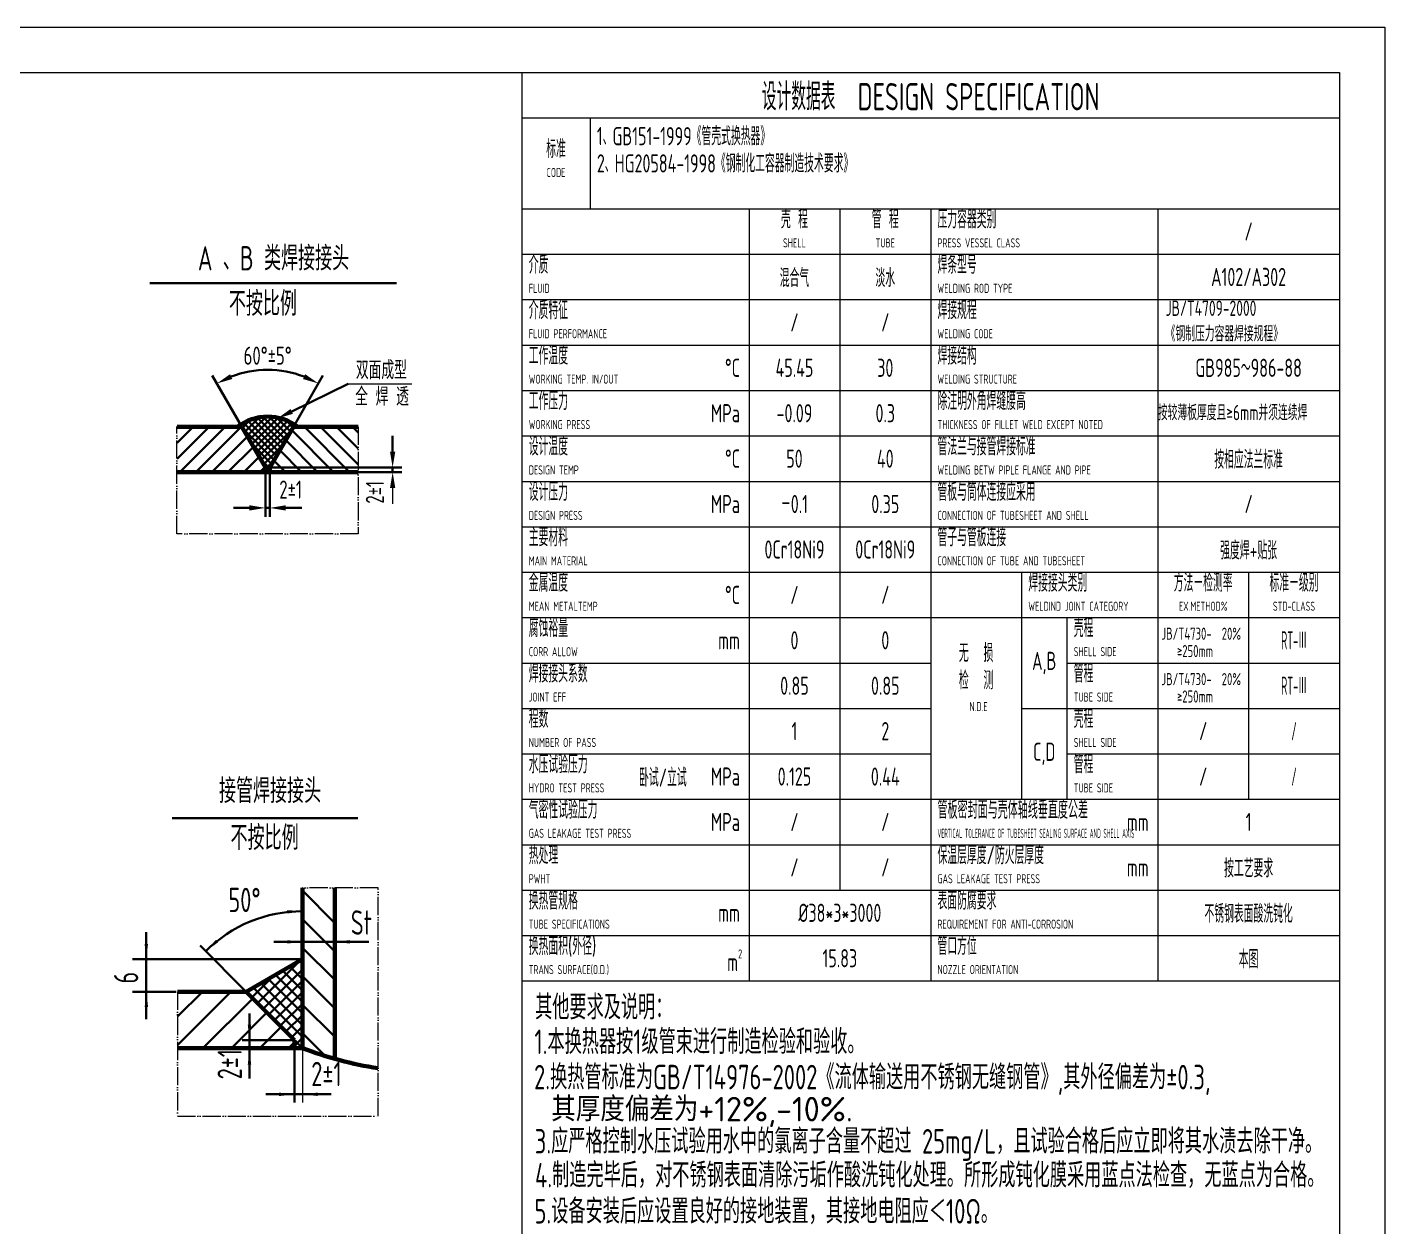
# Model space of a CAD drawing. Header units: millimetres. Extents: x 53 to 3617, y -1523 to 3523.
# Drawn here: x 1824 to 3617, y 1938 to 3523 of the extents above; entities that cross this region are included whole.
import ezdxf
from ezdxf.enums import TextEntityAlignment as Align

# ---------------------------------------------------------------- set-up
doc = ezdxf.new("R2010")
doc.units = ezdxf.units.MM
doc.linetypes.add('ACAD_ISO05W100', pattern=[33, 24, -3, 0, -3, 0, -3])
for name, color, linetype, lineweight in [('A 粗实线', 1, 'Continuous', 60), ('B 细实线', 7, 'Continuous', 30), ('双点划线', 5, 'ACAD_ISO05W100', 18), ('标注', 7, 'Continuous', 18), ('细实线', 7, 'Continuous', 18)]:
    doc.layers.add(name, color=color, linetype=linetype, lineweight=lineweight)
doc.styles.add('HGCAD', font='gbenor.shx', dxfattribs={"width": 0.75, "bigfont": 'gbcbig.shx'})
doc.styles.add('HZTXT', font='Tssdeng.shx', dxfattribs={"bigfont": 'hztxt.shx'})
doc.styles.add('TXT', font='Tssdeng.shx', dxfattribs={"bigfont": 'hztxt.shx'})

# ---------------------------------------------------------------- blocks, each defined once
blk = doc.blocks.new('HGCAD#HGTFTK~A1Z~HGCAD图框')
at = {"layer": '细实线', "color": 7}
blk.add_lwpolyline([(10, -10), (-584, -10), (-584, 831), (10, 831)], close=True, dxfattribs=at)
at = {"layer": '细实线', "color": 2}
blk.add_lwpolyline([(0, 0), (-559, 0), (-559, 821), (0, 821)], close=True, dxfattribs=at)
blk = doc.blocks.new('HGCAD设计数据表-换热器')
at = {"color": 4, "linetype": 'Continuous'}
for p, q in [((-180, 0), (-180, -200)), ((-180, -10), (0, -10)), ((-180, -30), (0, -30)), ((-90, -30), (-90, -200)), ((-180, -200), (0, -200))]:
    blk.add_line(p, q, dxfattribs=at)
at = {"color": 7, "linetype": 'Continuous'}
for p, q in [((-165, -10), (-165, -30)), ((-130, -30), (-130, -200)), ((-110, -30), (-110, -180)), ((-40, -30), (-40, -200)), ((-180, -40), (0, -40)), ((-180, -50), (0, -50)), ((-180, -60), (0, -60)), ((-180, -70), (0, -70)), ((-180, -80), (0, -80)), ((-180, -90), (0, -90)), ((-180, -100), (0, -100)), ((-180, -110), (0, -110)), ((-70, -110), (-70, -160)), ((-20, -110), (-20, -160)), ((-180, -120), (0, -120)), ((-70, -120), (0, -120)), ((-60, -120), (-60, -160)), ((-180, -130), (-90, -130)), ((-60, -130), (0, -130)), ((-180, -140), (-90, -140)), ((-70, -140), (0, -140)), ((-180, -150), (-90, -150)), ((-180, -150), (-90, -150)), ((-60, -150), (0, -150)), ((-180, -160), (-90, -160)), ((-180, -160), (0, -160)), ((-180, -170), (0, -170)), ((-180, -180), (0, -180)), ((-180, -190), (0, -190))]:
    blk.add_line(p, q, dxfattribs=at)
at = {"color": 7, "linetype": 'Continuous', "style": 'HGCAD', "width": 0.75}
for s, height, p in [('设计数据表  DESIGN SPECIFICATION', 6, (-90, -5)), ('A,B', 4, (-65, -130)), ('C,D', 4, (-65, -150))]:
    blk.add_text(s, height=height, dxfattribs=at).set_placement(p, align=Align.MIDDLE)
for s, p in [('标准', (-172.5, -20)), ('方法－检测率', (-30, -115.5)), ('标准－级别', (-10, -115.5)), ('无  损', (-80, -131)), ('检  测', (-80, -137))]:
    blk.add_text(s, height=4, dxfattribs=at).set_placement(p, align=Align.BOTTOM_CENTER)
for s, p in [('CODE', (-172.5, -21)), ('EX.METHOD%%%', (-30, -116.5)), ('STD-CLASS', (-10, -116.5)), ('N.D.E', (-79.46, -138.6))]:
    blk.add_text(s, height=2, dxfattribs=at).set_placement(p, align=Align.TOP_CENTER)
at = {"color": 7, "linetype": 'Continuous', "style": 'HGCAD'}
for s, width, p in [('压力容器类别', 0.75, (-88.5, -35.5)), ('介质', 0.75, (-178.5, -45.5)), ('焊条型号', 0.75, (-88.5, -45.5)), ('介质特征', 0.75, (-178.5, -55.5)), ('焊接规程', 0.75, (-88.5, -55.5)), ('工作温度', 0.75, (-178.5, -65.5)), ('焊接结构', 0.75, (-88.5, -65.5)), ('工作压力', 0.75, (-178.5, -75.5)), ('除注明外角焊缝腰高', 0.75, (-88.5, -75.5)), ('设计温度', 0.75, (-178.5, -85.5)), ('管法兰与接管焊接标准', 0.75, (-88.5, -85.5)), ('设计压力', 0.75, (-178.5, -95.5)), ('管板与筒体连接应采用', 0.75, (-88.5, -95.5)), ('主要材料', 0.75, (-178.5, -105.5)), ('管子与管板连接', 0.75, (-88.5, -105.5)), ('金属温度', 0.75, (-178.5, -115.5)), ('焊接接头类别', 0.75, (-68.5, -115.5)), ('腐蚀裕量', 0.75, (-178.5, -125.5)), ('壳程', 0.75, (-58.5, -125.5)), ('焊接接头系数', 0.75, (-178.5, -135.5)), ('管程', 0.75, (-58.5, -135.5)), ('程数', 0.75, (-178.5, -145.5)), ('壳程', 0.75, (-58.5, -145.5)), ('水压试验压力', 0.75, (-178.5, -155.5)), ('管程', 0.75, (-58.5, -155.5)), ('气密性试验压力', 0.75, (-178.5, -165.5)), ('管板密封面与壳体轴线垂直度公差', 0.65, (-88.5, -165.5)), ('热处理', 0.75, (-178.5, -175.5)), ('保温层厚度/防火层厚度', 0.75, (-88.5, -175.5)), ('换热管规格', 0.75, (-178.5, -185.5)), ('表面防腐要求', 0.75, (-88.5, -185.5)), ('换热面积(外径)', 0.75, (-178.5, -195.5)), ('管口方位', 0.75, (-88.5, -195.5))]:
    blk.add_text(s, height=4, dxfattribs=dict(at, width=width)).set_placement(p, align=Align.BOTTOM_LEFT)
for s, width, p in [('PRESS VESSEL CLASS', 0.75, (-88.5, -36.5)), ('FLUID', 0.75, (-178.5, -46.5)), ('WELDING ROD TYPE', 0.75, (-88.5, -46.5)), ('FLUID PERFORMANCE', 0.75, (-178.5, -56.5)), ('WELDING CODE', 0.75, (-88.5, -56.5)), ('WORKING TEMP. IN/OUT', 0.75, (-178.5, -66.5)), ('WELDING STRUCTURE', 0.75, (-88.5, -66.5)), ('WORKING PRESS', 0.75, (-178.5, -76.5)), ('THICKNESS OF FILLET WELD EXCEPT NOTED', 0.75, (-88.5, -76.5)), ('DESIGN TEMP', 0.75, (-178.5, -86.5)), ('WELDING BETW PIPLE FLANGE AND PIPE', 0.75, (-88.5, -86.5)), ('DESIGN PRESS', 0.75, (-178.5, -96.5)), ('CONNECTION OF TUBESHEET AND SHELL', 0.75, (-88.5, -96.5)), ('MAIN MATERIAL', 0.75, (-178.5, -106.5)), ('CONNECTION OF TUBE AND TUBESHEET', 0.75, (-88.5, -106.5)), ('MEAN METALTEMP ', 0.75, (-178.5, -116.5)), ('WELDIND JOINT CATEGORY', 0.75, (-68.5, -116.5)), ('CORR ALLOW', 0.75, (-178.5, -126.5)), ('SHELL SIDE', 0.75, (-58.5, -126.5)), ('JOINT EFF', 0.75, (-178.5, -136.5)), ('TUBE SIDE', 0.75, (-58.5, -136.5)), ('NUMBER OF PASS ', 0.75, (-178.5, -146.5)), ('SHELL SIDE', 0.75, (-58.5, -146.5)), ('HYDRO TEST PRESS', 0.75, (-178.5, -156.5)), ('TUBE SIDE', 0.75, (-58.5, -156.5)), ('GAS LEAKAGE TEST PRESS', 0.75, (-178.5, -166.5)), ('VERTICAL TOLERANCE OF TUBESHEET SEALING SURFACE AND SHELL AXIS  ', 0.435, (-88.5, -166.5)), ('PWHT', 0.75, (-178.5, -176.5)), ('GAS LEAKAGE TEST PRESS', 0.75, (-88.5, -176.5)), ('TUBE SPECIFICATIONS', 0.75, (-178.5, -186.5)), ('REQUIREMENT FOR ANTI-CORROSION', 0.75, (-88.5, -186.5)), ('TRANS SURFACE(O.D.) ', 0.75, (-178.5, -196.5)), ('NOZZLE ORIENTATION', 0.75, (-88.5, -196.5))]:
    blk.add_text(s, height=2, dxfattribs=dict(at, width=width)).set_placement(p, align=Align.TOP_LEFT)
at = {"color": 7, "linetype": 'Continuous', "style": 'HGCAD', "width": 0.75}
for s, p in [('%%DC', (-132, -65)), ('MPa', (-132, -75)), ('%%DC', (-132, -85)), ('MPa', (-132, -95)), ('%%DC', (-132, -115)), ('mm', (-132, -125)), ('MPa', (-132, -155)), ('MPa', (-132, -165)), ('mm', (-42, -165)), ('mm', (-42, -175)), ('mm', (-132, -185))]:
    blk.add_text(s, height=4, dxfattribs=at).set_placement(p, align=Align.MIDDLE_RIGHT)
at = {"insert": (-131.5, -195.46), "char_height": 4, "width": 6.5385, "attachment_point": 6, "style": 'HGCAD'}
blk.add_mtext('m\\A1;{\\H0.5x;\\S2^ ;}', dxfattribs=at)
at = {"color": 7, "linetype": 'Continuous', "style": 'HGCAD', "width": 0.75}
for tag, p in [('1.', (-163.5, -14)), ('2.', (-163.5, -20)), ('3.', (-163.5, -26))]:
    blk.add_attdef(tag, text='', height=4, dxfattribs=at).set_placement(p, align=Align.MIDDLE_LEFT)
for tag, p in [('SHELL', (-120, -35.5)), ('TUBE', (-100, -35.5))]:
    blk.add_attdef(tag, text='', height=4, dxfattribs=at).set_placement(p, align=Align.BOTTOM_CENTER)
at = {"color": 7, "linetype": 'Continuous', "style": 'HGCAD'}
for tag, width, p in [('M', 0.75, (-20, -35)), ('A1', 0.75, (-120, -45)), ('A2', 0.75, (-100, -45)), ('N1', 0.75, (-20, -45)), ('A3', 0.75, (-120, -55)), ('A4', 0.75, (-100, -55)), ('N2', 0.75, (-20, -55)), ('B1', 0.75, (-120, -65)), ('B2', 0.75, (-100, -65)), ('N3', 0.75, (-20, -65)), ('C1', 0.75, (-120, -75)), ('C2', 0.75, (-100, -75)), ('N4', 0.75, (-20, -75)), ('B3', 0.75, (-120, -85)), ('B4', 0.75, (-100, -85)), ('N5', 0.75, (-20, -85)), ('C3', 0.75, (-120, -95)), ('C4', 0.75, (-100, -95)), ('N6', 0.75, (-20, -95)), ('D1', 0.75, (-120, -105)), ('D2', 0.75, (-100, -105)), ('N7', 0.75, (-20, -105)), ('E1', 0.75, (-120, -115)), ('E2', 0.75, (-100, -115)), ('F1', 0.75, (-120, -125)), ('F2', 0.75, (-100, -125)), ('P1', 0.75, (-30, -125)), ('P2', 0.48, (-10, -125)), ('G1', 0.75, (-120, -135)), ('G2', 0.75, (-100, -135)), ('P3', 0.75, (-30, -135)), ('P4', 0.48, (-10, -135)), ('H1', 0.75, (-120, -145)), ('H2', 0.75, (-100, -145)), ('P5', 0.75, (-30, -145)), ('P6', 0.48, (-10, -145)), ('U', 0.75, (-148.97, -155)), ('I1', 0.75, (-120, -155)), ('I2', 0.75, (-100, -155)), ('P7', 0.75, (-30, -155)), ('P8', 0.48, (-10, -155)), ('I3', 0.75, (-120, -165)), ('I4', 0.75, (-100, -165)), ('Q', 0.75, (-20, -165)), ('J1', 0.75, (-120, -175)), ('J2', 0.75, (-100, -175)), ('R', 0.75, (-20, -175)), ('K', 0.75, (-110, -185)), ('S', 0.75, (-20, -185)), ('L', 0.75, (-110, -195)), ('T', 0.75, (-20, -195))]:
    blk.add_attdef(tag, text='', height=4, dxfattribs=dict(at, width=width)).set_placement(p, align=Align.MIDDLE)
at = {"color": 7, "linetype": 'Continuous', "style": 'HGCAD', "width": 0.75}
for tag, p in [('SHELL(EN)', (-120, -36.5)), ('TUBE(EN)', (-100, -36.5))]:
    blk.add_attdef(tag, text='', height=2, dxfattribs=at).set_placement(p, align=Align.TOP_CENTER)

msp = doc.modelspace()

# ---------------------------------------------------------------- linework, layer by layer
at = {"layer": 'A 粗实线'}
for p, q in [((2107.26, 2994.67), (2021.67, 2994.67)), ((2138.35, 2940.82), (2107.26, 2994.67)), ((2144.33, 2940.82), (2175.43, 2994.67)), ((2175.43, 2994.67), (2261.02, 2994.67)), ((2021.67, 2934.84), (2138.35, 2934.84)), ((2138.26, 2934.82), (2144.33, 2934.82)), ((2138.35, 2934.84), (2138.35, 2940.82)), ((2144.33, 2934.84), (2144.33, 2940.82)), ((2261.02, 2934.84), (2144.33, 2934.84)), ((2187.38, 2173.84), (2187.21, 2385.68)), ((2229.97, 2159.67), (2229.97, 2385.68)), ((2187.28, 2291.35), (2112.92, 2248.33)), ((2112.92, 2248.33), (2022.22, 2248.33)), ((2176.76, 2184.48), (2112.92, 2248.33)), ((2022.22, 2173.84), (2187.38, 2173.84)), ((2176.76, 2173.84), (2176.76, 2184.48))]:
    msp.add_line(p, q, dxfattribs=at)
for centre, radius, start, end in [((2141.34, 2941.25), 66.78, 53.1301, 126.8699), ((2361.34, 2625.34), 483.85, 248.92902, 261.19111)]:
    msp.add_arc(centre, radius, start, end, dxfattribs=at)
at = {"layer": 'B 细实线'}
for p, q in [((1985.67, 3184.44), (2311.52, 3184.44)), ((2107.26, 2994.67), (2068.23, 3062.27)), ((2173.16, 3014.98), (2247.62, 3051.58)), ((2175.43, 2994.67), (2214.45, 3062.27)), ((2106.12, 2994.67), (2104.53, 2996.26)), ((2117.09, 3002.39), (2108.03, 2993.33)), ((2110.22, 2999.04), (2153.15, 2956.09)), ((2111.13, 2987.96), (2128.98, 3005.82)), ((2139.28, 3007.66), (2114.23, 2982.6)), ((2156.25, 2961.46), (2115.9, 3001.81)), ((2117.33, 2977.23), (2147.09, 3007)), ((2154.26, 3005.72), (2120.42, 2971.87)), ((2121.66, 3004.51), (2159.34, 2966.82)), ((2123.52, 2966.5), (2161.43, 3004.42)), ((2167.12, 3001.65), (2126.62, 2961.14)), ((2162.44, 2972.19), (2128.84, 3005.8)), ((2129.72, 2955.77), (2172.8, 2998.87)), ((2136.02, 3007.08), (2165.54, 2977.55)), ((2168.64, 2982.92), (2144.01, 3007.55)), ((2154.31, 3005.71), (2171.73, 2988.28)), ((2174.83, 2993.65), (2166.56, 3001.92)), ((2178.49, 2996.1), (2177.06, 2994.67)), ((2042.96, 2994.67), (2021.67, 2973.38)), ((2021.67, 2952.22), (2064.11, 2994.67)), ((2085.26, 2994.67), (2025.44, 2934.84)), ((2046.59, 2934.84), (2106.41, 2994.67)), ((2114.69, 2981.79), (2067.75, 2934.84)), ((2150.05, 2950.73), (2108.81, 2991.98)), ((2173.18, 2990.79), (2132.81, 2950.41)), ((2228.55, 2934.84), (2172.97, 2990.43)), ((2189.88, 2994.67), (2249.7, 2934.84)), ((2261.02, 2944.68), (2211.03, 2994.67)), ((2232.19, 2994.67), (2261.02, 2965.84)), ((2261.02, 2986.99), (2253.34, 2994.67)), ((2306.48, 2961.82), (2306.48, 2982.82)), ((2088.9, 2934.84), (2122.44, 2968.38)), ((2120.38, 2971.94), (2146.95, 2945.36)), ((2135.91, 2945.04), (2161.62, 2970.76)), ((2186.24, 2934.84), (2157.49, 2963.6)), ((2165.23, 2977.01), (2207.4, 2934.84)), ((2130.18, 2954.97), (2110.05, 2934.84)), ((2144.33, 2939.52), (2131.95, 2951.91)), ((2150.05, 2950.73), (2138.35, 2939.02)), ((2149.74, 2950.19), (2165.09, 2934.84)), ((2131.21, 2934.84), (2137.92, 2941.56)), ((2138.35, 2936.92), (2140.45, 2934.82)), ((2138.35, 2934.84), (2138.35, 2875.49)), ((2142.73, 2934.82), (2144.33, 2936.42)), ((2144.33, 2940.82), (2170.6, 2940.82)), ((2144.33, 2934.84), (2144.33, 2875.49)), ((2170.6, 2940.82), (2318.48, 2940.82)), ((2261.02, 2934.84), (2318.48, 2934.84)), ((2306.48, 2940.82), (2306.48, 2934.84)), ((2117.35, 2887.49), (2096.35, 2887.49)), ((2138.35, 2887.49), (2144.33, 2887.49)), ((2165.33, 2887.49), (2186.33, 2887.49)), ((2015.4, 2477.47), (2260.59, 2477.47)), ((2187.21, 2381.89), (2229.97, 2339.12)), ((2229.97, 2301.5), (2187.24, 2344.24)), ((1981.01, 2291.34), (1981.01, 2327.07)), ((2187.43, 2314.21), (2149.67, 2314.21)), ((2187.4, 2314.24), (2229.97, 2314.24)), ((2229.95, 2314.21), (2275.18, 2314.21)), ((2052.03, 2309.34), (2112.95, 2248.36)), ((2187.4, 2306.45), (2229.97, 2263.87)), ((2187.28, 2291.35), (1962.99, 2291.35)), ((1981.01, 2212), (1981.01, 2291.35)), ((2127.96, 2233.29), (2184.23, 2289.58)), ((2187.4, 2265), (2170.67, 2281.74)), ((2148.55, 2268.94), (2120.43, 2240.82)), ((2187.4, 2277.71), (2135.48, 2225.77)), ((2142.07, 2265.19), (2187.4, 2219.84)), ((2143, 2218.24), (2187.4, 2262.66)), ((2187.4, 2234.9), (2151.6, 2270.71)), ((2161.14, 2276.22), (2187.4, 2249.95)), ((2229.97, 2226.24), (2187.4, 2268.82)), ((2020.45, 2248.33), (1962.99, 2248.33)), ((2092.77, 2248.33), (2022.22, 2177.77)), ((2022.22, 2215.4), (2055.15, 2248.33)), ((2122.32, 2253.77), (2187.4, 2188.66)), ((2187.04, 2204.79), (2132.31, 2259.55)), ((2187.4, 2247.6), (2150.53, 2210.72)), ((2055.92, 2173.84), (2121.65, 2239.6)), ((2158.05, 2203.19), (2187.4, 2232.55)), ((2187.4, 2231.19), (2229.97, 2188.61)), ((2140.46, 2220.79), (2093.53, 2173.84)), ((2117.32, 2184.48), (2117.32, 2219.38)), ((2187.4, 2217.5), (2165.58, 2195.67)), ((2131.15, 2173.84), (2159.27, 2201.98)), ((2173.1, 2188.15), (2187.4, 2202.45)), ((2217.63, 2163.32), (2187.4, 2193.56)), ((2176.76, 2184.48), (2107.67, 2184.48)), ((2117.32, 2172.35), (2117.32, 2133.68)), ((2117.35, 2173.84), (2117.35, 2184.48)), ((2117.35, 2152.56), (2117.35, 2173.84)), ((2176.76, 2181.84), (2168.76, 2173.84)), ((2187.4, 2187.4), (2176.76, 2176.76)), ((2176.76, 2173.84), (2176.76, 2102.18)), ((2177.46, 2183.82), (2187.4, 2173.87)), ((2176.84, 2112.79), (2138.9, 2112.79)), ((2176.76, 2112.82), (2187.4, 2112.82)), ((2187.43, 2112.79), (2225.39, 2112.79))]:
    msp.add_line(p, q, dxfattribs=at)
for points in [[(2187.4, 2354.74, 0, 4.49, 0), (2167.21, 2353.85, 4.49, 4.49, 0)], [(2059.55, 2301.81, 0, 4.49, 0), (2074.55, 2315.36, 4.49, 4.49, 0)], [(2187.4, 2314.21, 0, 4.49, 0), (2167.19, 2314.21, 4.49, 4.49, 0)], [(2229.93, 2314.24, 0, 4.49, 0), (2250.15, 2314.24, 4.49, 4.49, 0)], [(1981.01, 2291.35, 0, 4.49, 0), (1981.01, 2311.57, 4.49, 4.49, 0)], [(1981.13, 2248.33, 0, 4.49, 0), (1981.13, 2228.11, 4.49, 4.49, 0)], [(2117.35, 2184.48, 0, 4.49, 0), (2117.35, 2204.7, 4.49, 4.49, 0)], [(2117.35, 2172.35, 0, 4.49, 0), (2117.35, 2152.13, 4.49, 4.49, 0)], [(2176.76, 2112.79, 0, 4.49, 0), (2156.54, 2112.79, 4.49, 4.49, 0)], [(2187.4, 2112.82, 0, 4.49, 0), (2207.62, 2112.82, 4.49, 4.49, 0)]]:
    msp.add_lwpolyline(points, format="xyseb", dxfattribs=at)
at = {"layer": 'B 细实线', "linetype": 'ByBlock'}
msp.add_arc((2141.34, 2935.64), 134.22, 68.97328, 111.02672, dxfattribs=at)
at = {"layer": 'B 细实线'}
msp.add_arc((2187.4, 2173.84), 180.9, 90, 135, dxfattribs=at)
at = {"layer": 'B 细实线', "linetype": 'ByBlock'}
for points in [[(2094.69, 3057.77), (2091.67, 3064.08), (2074.23, 3051.88)], [(2191.01, 3064.08), (2187.99, 3057.77), (2208.45, 3051.88)], [(2302.98, 2961.82), (2309.98, 2961.82), (2306.48, 2940.82)], [(2117.35, 2890.99), (2117.35, 2883.99), (2138.35, 2887.49)], [(2165.33, 2890.99), (2165.33, 2883.99), (2144.33, 2887.49)]]:
    msp.add_solid(points, dxfattribs=at)
at = {"layer": 'B 细实线'}
msp.add_solid([(2174.7, 3011.83), (2171.61, 3018.12), (2154.31, 3005.71)], dxfattribs=at)
at = {"layer": 'Defpoints', "color": 0, "linetype": 'ByBlock'}
for p in [(2021.67, 2994.67), (2107.26, 2994.67), (2175.43, 2994.67), (2021.67, 2934.84), (2138.35, 2940.82), (2138.35, 2934.84), (2144.33, 2940.82), (2144.33, 2934.84), (2170.6, 2940.82), (2261.02, 2934.84)]:
    msp.add_point(p, dxfattribs=at)
at = {"layer": '双点划线'}
for p, q in [((2021.5, 2853.1), (2021.5, 2995.13)), ((2261.02, 2994.67), (2261.02, 2853.1)), ((2261.02, 2853.1), (2021.5, 2853.1)), ((2287.24, 2385.68), (2187.21, 2385.68)), ((2287.24, 2084.08), (2287.24, 2385.68)), ((2022.22, 2248.33), (2022.22, 2084.08)), ((2022.22, 2084.08), (2287.24, 2084.08))]:
    msp.add_line(p, q, dxfattribs=at)
at = {"layer": '标注', "ltscale": 5}
for p, q in [((2247.62, 3051.58), (2332.02, 3051.58)), ((2306.48, 2913.84), (2306.48, 2892.84))]:
    msp.add_line(p, q, dxfattribs=at)
at = {"layer": '标注', "ltscale": 6}
msp.add_line((2187.4, 2172.44), (2187.4, 2102.18), dxfattribs=at)
at = {"layer": '标注', "ltscale": 5}
msp.add_solid([(2302.98, 2913.84), (2309.98, 2913.84), (2306.48, 2934.84)], dxfattribs=at)
at = {"layer": '细实线', "ltscale": 6}
msp.add_line((2477.33, 2262.59), (2477.33, 1734.63), dxfattribs=at)

# ---------------------------------------------------------------- block references
at = {"layer": '标注', "ltscale": 6, "xscale": 6, "yscale": 6, "zscale": 6}
msp.add_blockref('HGCAD#HGTFTK~A1Z~HGCAD图框', (3557.33, -1463.41), dxfattribs=at)
at = {"layer": '标注', "ltscale": 6}
ref = msp.add_blockref('HGCAD设计数据表-换热器', (3557.33, 3462.59), dxfattribs=dict(at, xscale=6, yscale=6, zscale=6))
ref.add_attrib('1.', '1、GB151-1999《管壳式换热器》', dxfattribs={"layer": '0', "color": 7, "linetype": 'Continuous', "height": 24, "style": 'HGCAD', "width": 0.75}).set_placement((2576.33, 3378.59), align=Align.MIDDLE_LEFT)
ref.add_attrib('2.', '2、HG20584-1998《钢制化工容器制造技术要求》', dxfattribs={"layer": '0', "color": 7, "linetype": 'Continuous', "height": 24, "style": 'HGCAD', "width": 0.75}).set_placement((2576.33, 3342.59), align=Align.MIDDLE_LEFT)
ref.add_attrib('A1', '混合气', dxfattribs={"layer": '0', "color": 7, "linetype": 'Continuous', "height": 24, "style": 'HGCAD', "width": 0.75}).set_placement((2837.33, 3192.59), align=Align.MIDDLE)
ref.add_attrib('A2', '淡水', dxfattribs={"layer": '0', "color": 7, "linetype": 'Continuous', "height": 24, "style": 'HGCAD', "width": 0.75}).set_placement((2957.33, 3192.59), align=Align.MIDDLE)
ref.add_attrib('A3', '/', dxfattribs={"layer": '0', "color": 7, "linetype": 'Continuous', "height": 24, "style": 'HGCAD', "width": 0.75}).set_placement((2837.33, 3132.59), align=Align.MIDDLE)
ref.add_attrib('A4', '/', dxfattribs={"layer": '0', "color": 7, "linetype": 'Continuous', "height": 24, "style": 'HGCAD', "width": 0.75}).set_placement((2957.33, 3132.59), align=Align.MIDDLE)
ref.add_attrib('B1', '45.45', dxfattribs={"layer": '0', "color": 7, "linetype": 'Continuous', "height": 24, "style": 'HGCAD', "width": 0.75}).set_placement((2837.33, 3072.59), align=Align.MIDDLE)
ref.add_attrib('B2', '30', dxfattribs={"layer": '0', "color": 7, "linetype": 'Continuous', "height": 24, "style": 'HGCAD', "width": 0.75}).set_placement((2957.33, 3072.59), align=Align.MIDDLE)
ref.add_attrib('B3', '50', dxfattribs={"layer": '0', "color": 7, "linetype": 'Continuous', "height": 24, "style": 'HGCAD', "width": 0.75}).set_placement((2837.33, 2952.59), align=Align.MIDDLE)
ref.add_attrib('B4', '40', dxfattribs={"layer": '0', "color": 7, "linetype": 'Continuous', "height": 24, "style": 'HGCAD', "width": 0.75}).set_placement((2957.33, 2952.59), align=Align.MIDDLE)
ref.add_attrib('C1', '-0.09', dxfattribs={"layer": '0', "color": 7, "linetype": 'Continuous', "height": 24, "style": 'HGCAD', "width": 0.75}).set_placement((2837.33, 3012.59), align=Align.MIDDLE)
ref.add_attrib('C2', '0.3', dxfattribs={"layer": '0', "color": 7, "linetype": 'Continuous', "height": 24, "style": 'HGCAD', "width": 0.75}).set_placement((2957.33, 3012.59), align=Align.MIDDLE)
ref.add_attrib('C3', '－0.1', dxfattribs={"layer": '0', "color": 7, "linetype": 'Continuous', "height": 24, "style": 'HGCAD', "width": 0.75}).set_placement((2837.33, 2892.59), align=Align.MIDDLE)
ref.add_attrib('C4', '0.35', dxfattribs={"layer": '0', "color": 7, "linetype": 'Continuous', "height": 24, "style": 'HGCAD', "width": 0.75}).set_placement((2957.33, 2892.59), align=Align.MIDDLE)
ref.add_attrib('D1', '0Cr18Ni9', dxfattribs={"layer": '0', "color": 7, "linetype": 'Continuous', "height": 24, "style": 'HGCAD', "width": 0.75}).set_placement((2837.33, 2832.59), align=Align.MIDDLE)
ref.add_attrib('D2', '0Cr18Ni9', dxfattribs={"layer": '0', "color": 7, "linetype": 'Continuous', "height": 24, "style": 'HGCAD', "width": 0.75}).set_placement((2957.33, 2832.59), align=Align.MIDDLE)
ref.add_attrib('E1', '/', dxfattribs={"layer": '0', "color": 7, "linetype": 'Continuous', "height": 24, "style": 'HGCAD', "width": 0.75}).set_placement((2837.33, 2772.59), align=Align.MIDDLE)
ref.add_attrib('E2', '/', dxfattribs={"layer": '0', "color": 7, "linetype": 'Continuous', "height": 24, "style": 'HGCAD', "width": 0.75}).set_placement((2957.33, 2772.59), align=Align.MIDDLE)
ref.add_attrib('F1', '0', dxfattribs={"layer": '0', "color": 7, "linetype": 'Continuous', "height": 24, "style": 'HGCAD', "width": 0.75}).set_placement((2837.33, 2712.59), align=Align.MIDDLE)
ref.add_attrib('F2', '0', dxfattribs={"layer": '0', "color": 7, "linetype": 'Continuous', "height": 24, "style": 'HGCAD', "width": 0.75}).set_placement((2957.33, 2712.59), align=Align.MIDDLE)
ref.add_attrib('G1', '0.85', dxfattribs={"layer": '0', "color": 7, "linetype": 'Continuous', "height": 24, "style": 'HGCAD', "width": 0.75}).set_placement((2837.33, 2652.59), align=Align.MIDDLE)
ref.add_attrib('G2', '0.85', dxfattribs={"layer": '0', "color": 7, "linetype": 'Continuous', "height": 24, "style": 'HGCAD', "width": 0.75}).set_placement((2957.33, 2652.59), align=Align.MIDDLE)
ref.add_attrib('H1', '1', dxfattribs={"layer": '0', "color": 7, "linetype": 'Continuous', "height": 24, "style": 'HGCAD', "width": 0.75}).set_placement((2837.33, 2592.59), align=Align.MIDDLE)
ref.add_attrib('H2', '2', dxfattribs={"layer": '0', "color": 7, "linetype": 'Continuous', "height": 24, "style": 'HGCAD', "width": 0.75}).set_placement((2957.33, 2592.59), align=Align.MIDDLE)
ref.add_attrib('I1', '0.125', dxfattribs={"layer": '0', "color": 7, "linetype": 'Continuous', "height": 24, "style": 'HGCAD', "width": 0.75}).set_placement((2837.33, 2532.59), align=Align.MIDDLE)
ref.add_attrib('I2', '0.44', dxfattribs={"layer": '0', "color": 7, "linetype": 'Continuous', "height": 24, "style": 'HGCAD', "width": 0.75}).set_placement((2957.33, 2532.59), align=Align.MIDDLE)
ref.add_attrib('I3', '/', dxfattribs={"layer": '0', "color": 7, "linetype": 'Continuous', "height": 24, "style": 'HGCAD', "width": 0.75}).set_placement((2837.33, 2472.59), align=Align.MIDDLE)
ref.add_attrib('I4', '/', dxfattribs={"layer": '0', "color": 7, "linetype": 'Continuous', "height": 24, "style": 'HGCAD', "width": 0.75}).set_placement((2957.33, 2472.59), align=Align.MIDDLE)
ref.add_attrib('J1', '/', dxfattribs={"layer": '0', "color": 7, "linetype": 'Continuous', "height": 24, "style": 'HGCAD', "width": 0.75}).set_placement((2837.33, 2412.59), align=Align.MIDDLE)
ref.add_attrib('J2', '/', dxfattribs={"layer": '0', "color": 7, "linetype": 'Continuous', "height": 24, "style": 'HGCAD', "width": 0.75}).set_placement((2957.33, 2412.59), align=Align.MIDDLE)
ref.add_attrib('K', '%%c38*3*3000', dxfattribs={"layer": '0', "color": 7, "linetype": 'Continuous', "height": 24, "style": 'HGCAD', "width": 0.75}).set_placement((2897.33, 2352.59), align=Align.MIDDLE)
ref.add_attrib('L', '15.83', dxfattribs={"layer": '0', "color": 7, "linetype": 'Continuous', "height": 24, "style": 'HGCAD', "width": 0.75}).set_placement((2897.33, 2292.59), align=Align.MIDDLE)
ref.add_attrib('N1', 'A102/A302', dxfattribs={"layer": '0', "color": 7, "linetype": 'Continuous', "height": 24, "style": 'HGCAD', "width": 0.75}).set_placement((3437.33, 3192.59), align=Align.MIDDLE)
ref.add_attrib('N3', 'GB985～986-88', dxfattribs={"layer": '0', "color": 7, "linetype": 'Continuous', "height": 24, "style": 'HGCAD', "width": 0.75}).set_placement((3437.33, 3072.59), align=Align.MIDDLE)
ref.add_attrib('N5', '按相应法兰标准', dxfattribs={"layer": '0', "color": 7, "linetype": 'Continuous', "height": 24, "style": 'HGCAD', "width": 0.75}).set_placement((3437.33, 2952.59), align=Align.MIDDLE)
ref.add_attrib('N6', '/', dxfattribs={"layer": '0', "color": 7, "linetype": 'Continuous', "height": 24, "style": 'HGCAD', "width": 0.75}).set_placement((3437.33, 2892.59), align=Align.MIDDLE)
ref.add_attrib('N7', '强度焊+贴张', dxfattribs={"layer": '0', "color": 7, "linetype": 'Continuous', "height": 24, "style": 'HGCAD', "width": 0.75}).set_placement((3437.33, 2832.59), align=Align.MIDDLE)
ref.add_attrib('P2', 'RT-Ⅲ', dxfattribs={"layer": '0', "color": 7, "linetype": 'Continuous', "height": 24, "style": 'HGCAD', "width": 0.48}).set_placement((3497.33, 2712.59), align=Align.MIDDLE)
ref.add_attrib('P4', 'RT-Ⅲ', dxfattribs={"layer": '0', "color": 7, "linetype": 'Continuous', "height": 24, "style": 'HGCAD', "width": 0.48}).set_placement((3497.33, 2652.59), align=Align.MIDDLE)
ref.add_attrib('P5', '/', dxfattribs={"layer": '0', "color": 7, "linetype": 'Continuous', "height": 24, "style": 'HGCAD', "width": 0.75}).set_placement((3377.33, 2592.59), align=Align.MIDDLE)
ref.add_attrib('P6', '/', dxfattribs={"layer": '0', "color": 7, "linetype": 'Continuous', "height": 24, "style": 'HGCAD', "width": 0.48}).set_placement((3497.33, 2592.59), align=Align.MIDDLE)
ref.add_attrib('P7', '/', dxfattribs={"layer": '0', "color": 7, "linetype": 'Continuous', "height": 24, "style": 'HGCAD', "width": 0.75}).set_placement((3377.33, 2532.59), align=Align.MIDDLE)
ref.add_attrib('P8', '/', dxfattribs={"layer": '0', "color": 7, "linetype": 'Continuous', "height": 24, "style": 'HGCAD', "width": 0.48}).set_placement((3497.33, 2532.59), align=Align.MIDDLE)
ref.add_attrib('Q', '1', dxfattribs={"layer": '0', "color": 7, "linetype": 'Continuous', "height": 24, "style": 'HGCAD', "width": 0.75}).set_placement((3437.33, 2472.59), align=Align.MIDDLE)
ref.add_attrib('R', '按工艺要求', dxfattribs={"layer": '0', "color": 7, "linetype": 'Continuous', "height": 24, "style": 'HGCAD', "width": 0.75}).set_placement((3437.33, 2412.59), align=Align.MIDDLE)
ref.add_attrib('S', '不锈钢表面酸洗钝化', dxfattribs={"layer": '0', "color": 7, "linetype": 'Continuous', "height": 24, "style": 'HGCAD', "width": 0.75}).set_placement((3437.33, 2352.59), align=Align.MIDDLE)
ref.add_attrib('T', '本图', dxfattribs={"layer": '0', "color": 7, "linetype": 'Continuous', "height": 24, "style": 'HGCAD', "width": 0.75}).set_placement((3437.33, 2292.59), align=Align.MIDDLE)
ref.add_attrib('U', '卧试/立试', dxfattribs={"layer": '0', "color": 7, "linetype": 'Continuous', "height": 24, "style": 'HGCAD', "width": 0.75}).set_placement((2663.52, 2532.59), align=Align.MIDDLE)
ref.add_attrib('M', '/', dxfattribs={"layer": '0', "color": 7, "linetype": 'Continuous', "height": 24, "style": 'HGCAD', "width": 0.75}).set_placement((3437.33, 3252.59), align=Align.MIDDLE)
ref.add_attrib('TUBE', '管 程', dxfattribs={"layer": '0', "color": 7, "linetype": 'Continuous', "height": 24, "style": 'HGCAD', "width": 0.75}).set_placement((2957.33, 3249.59), align=Align.BOTTOM_CENTER)
ref.add_attrib('TUBE(EN)', 'TUBE', dxfattribs={"layer": '0', "color": 7, "linetype": 'Continuous', "height": 12, "style": 'HGCAD', "width": 0.75}).set_placement((2957.33, 3243.59), align=Align.TOP_CENTER)
ref.add_attrib('SHELL', '壳 程', dxfattribs={"layer": '0', "color": 7, "linetype": 'Continuous', "height": 24, "style": 'HGCAD', "width": 0.75}).set_placement((2837.33, 3249.59), align=Align.BOTTOM_CENTER)
ref.add_attrib('SHELL(EN)', 'SHELL', dxfattribs={"layer": '0', "color": 7, "linetype": 'Continuous', "height": 12, "style": 'HGCAD', "width": 0.75}).set_placement((2837.33, 3243.59), align=Align.TOP_CENTER)

# ---------------------------------------------------------------- texts
at = {"char_height": 16, "width": 28.1077, "attachment_point": 1, "style": 'HGCAD'}
for s, insert in [('JB/T4730-', (3322.13, 2729.31)), ('20%', (3401.84, 2729.31)), ('≥250mm', (3342.73, 2706.35)), ('JB/T4730-', (3322.13, 2669.31)), ('20%', (3401.84, 2669.31)), ('≥250mm', (3342.73, 2646.35))]:
    msp.add_mtext(s, dxfattribs=dict(at, insert=insert))
at = {"layer": '标注', "ltscale": 5, "width": 0.7}
for s, height, style, p in [('A 、B 类焊接接头', 32.135, 'HZTXT', (2149.12, 3218.87)), ('60%%d%%p5%%D', 24, 'TXT', (2141.36, 3088.61)), ('接管焊接接头', 32.135, 'HZTXT', (2144.55, 2515.36))]:
    msp.add_text(s, height=height, dxfattribs=dict(at, style=style)).set_placement(p, align=Align.MIDDLE)
at = {"layer": '标注', "ltscale": 5, "style": 'HZTXT', "width": 0.7}
for s, height, p in [('不按比例', 32.135, (2090.15, 3157.31)), ('双面成型', 24.054, (2257.94, 3069.55)), ('全 焊 透', 24.054, (2256.97, 3034.49)), ('不按比例', 32.135, (2092.36, 2451.71))]:
    msp.add_text(s, height=height, dxfattribs=at).set_placement(p, align=Align.MIDDLE_LEFT)
at = {"layer": '标注', "ltscale": 5, "style": 'TXT', "width": 0.7}
msp.add_text('2%%p1', height=24, dxfattribs=at).set_placement((2171.69, 2911.64), align=Align.MIDDLE_CENTER)
msp.add_text('2%%p1', height=24, rotation=90, dxfattribs=at).set_placement((2283.04, 2908.06), align=Align.MIDDLE_CENTER)
at = {"layer": '标注', "ltscale": 5, "style": 'HZTXT', "width": 0.7}
msp.add_text('50%%d', height=32.135, dxfattribs=at).set_placement((2110.82, 2353.49), align=Align.CENTER)
for s, p in [('St', (2251.25, 2323.65)), ('2%%p1', (2199.01, 2123.58))]:
    msp.add_text(s, height=32.135, dxfattribs=at).set_placement(p)
msp.add_text('6', height=32.14, rotation=90, dxfattribs=at).set_placement((1970.4, 2266.85), align=Align.CENTER)
at = {"layer": '标注', "ltscale": 6, "style": 'HZTXT', "width": 0.7}
for s, height, p in [('其他要求及说明：', 32.393, (2494.72, 2211.71)), ('1.本换热器按1级管束进行制造检验和验收。', 32.3925, (2493.8, 2166.08)), ('2.换热管标准为GB/T14976-2002《流体输送用不锈钢无缝钢管》,其外径偏差为%%P0.3,', 32.3925, (2493.33, 2119.37)), ('3.应严格控制水压试验用水中的氯离子含量不超过 25mg/L，且试验合格后应立即将其水渍去除干净。', 32.3925, (2494.3, 2034.58)), ('4.制造完毕后，对不锈钢表面清除污垢作酸洗钝化处理。所形成钝化膜采用蓝点法检查，无蓝点为合格。', 32.3925, (2494.57, 1989.82)), ('5.设备安装后应设置良好的接地装置，其接地电阻应＜10Ω。', 32.3925, (2493.92, 1942.12))]:
    msp.add_text(s, height=height, dxfattribs=at).set_placement(p)
at = {"layer": '标注', "ltscale": 5, "style": 'HZTXT', "width": 0.7}
msp.add_text('2%%p1', height=32.135, rotation=90, dxfattribs=at).set_placement((2107.28, 2132.56))
at = {"layer": '标注', "ltscale": 6, "insert": (2516.02, 2109.41), "char_height": 32.3925, "width": 654.9223, "attachment_point": 1, "style": 'HZTXT'}
msp.add_mtext('其厚度偏差为+12%,-10%.', dxfattribs=at)
at = {"layer": '细实线', "char_height": 20.25, "width": 350.8313, "attachment_point": 1, "style": 'HGCAD'}
for s, insert in [('JB/T4709-2000\\P《钢制压力容器焊接规程》', (3327.79, 3161.4)), ('按较薄板厚度且≥6mm并须连续焊', (3317.48, 3023.53))]:
    msp.add_mtext(s, dxfattribs=dict(at, insert=insert))

doc.saveas('drawing.dxf')
